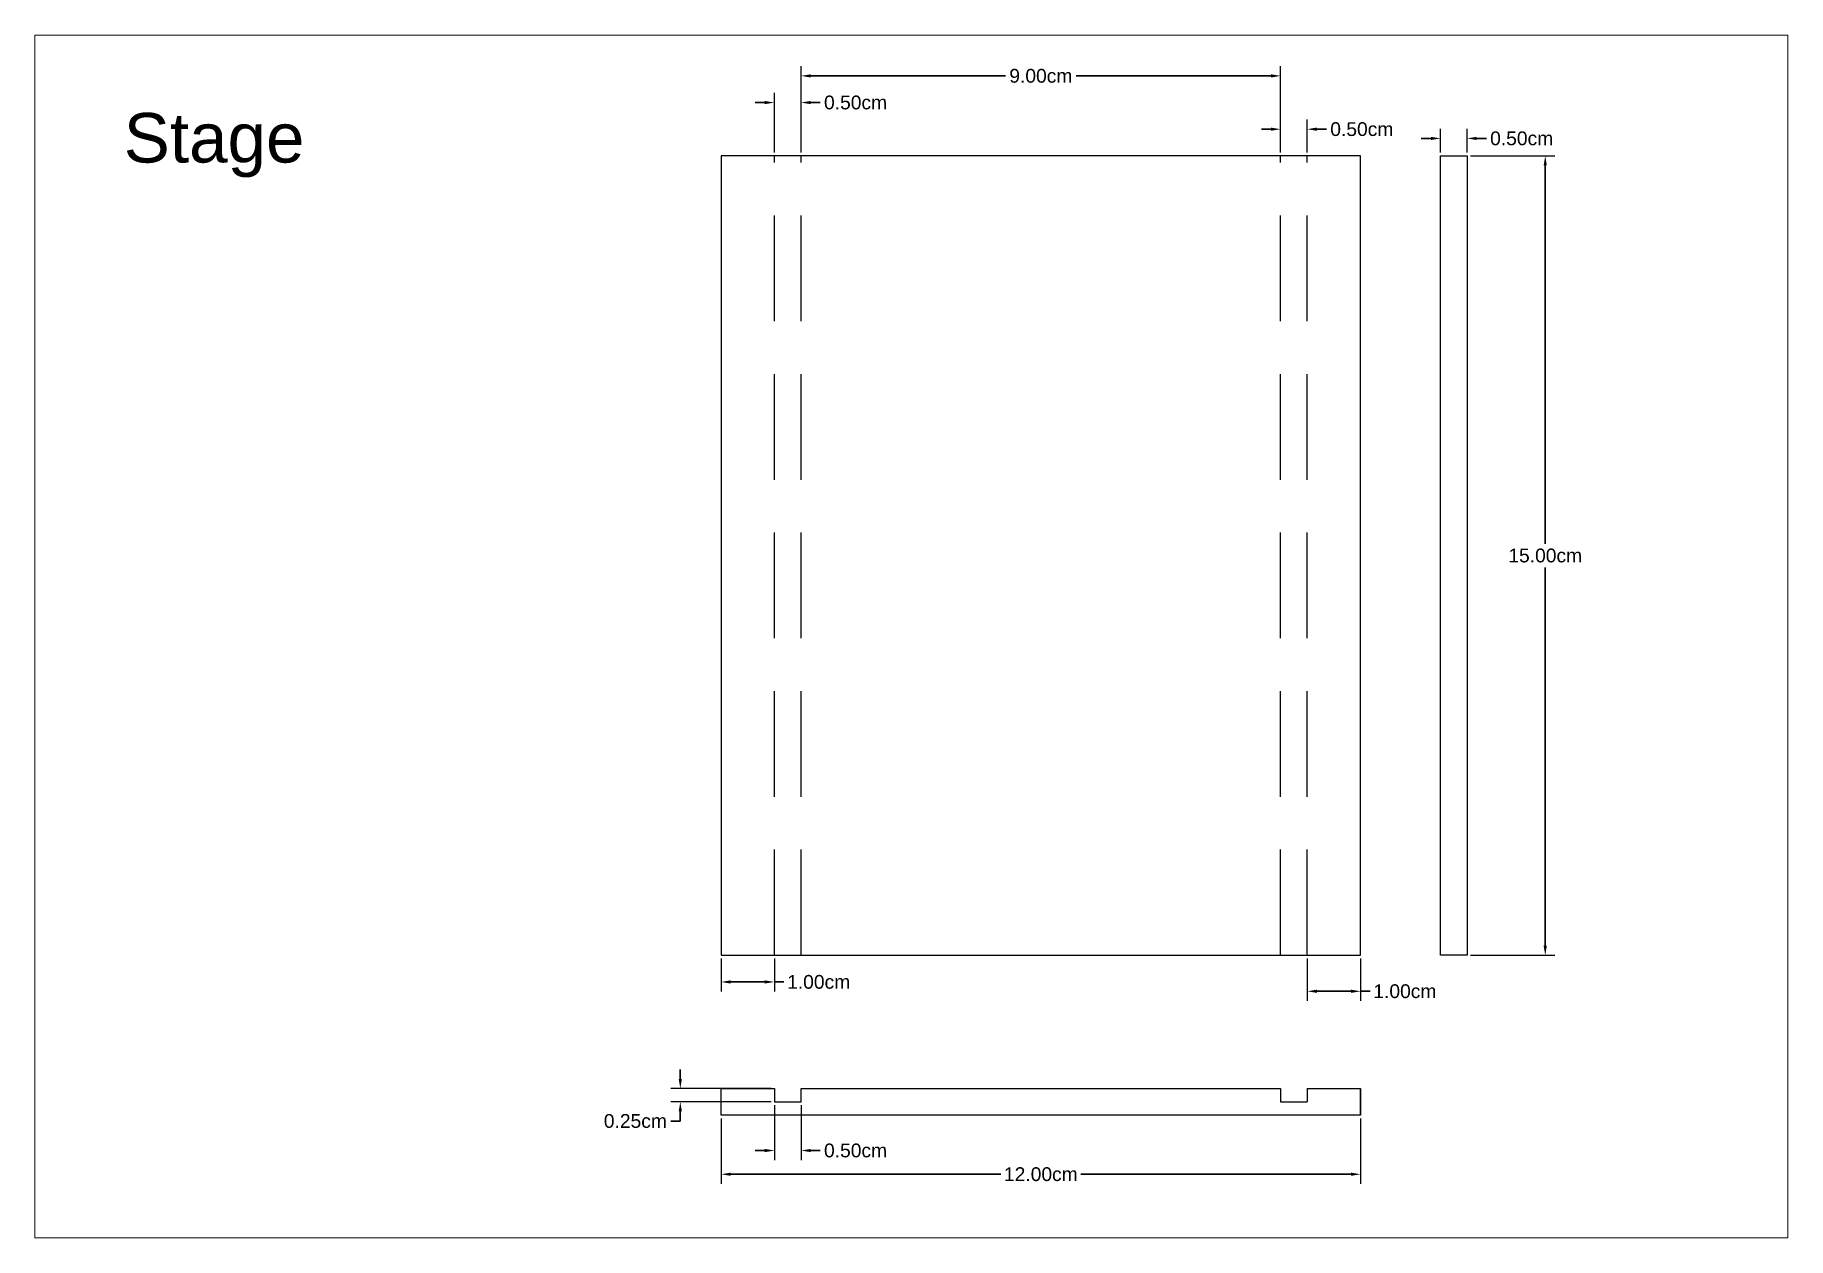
# Paper-space layout 'Layout5' of a CAD drawing. Header units: inches. Extents: x -0.2 to 11.4, y -0.6 to 7.4.
# The model-space entities are those that its viewports show. They can reach past a viewport. Long polylines and large blocks are cut down to what shows.
import ezdxf

# ---------------------------------------------------------------- set-up
doc = ezdxf.new("R2010")
doc.units = ezdxf.units.IN
doc.header["$MEASUREMENT"] = 0
doc.linetypes.add('HIDDEN', pattern=[0.375, 0.25, -0.125])
doc.layers.add('dim', color=250, linetype='Continuous')
doc.styles.get("Standard").update_dxf_attribs({"font": 'arial.ttf'})
doc.dimstyles.get("Standard").update_dxf_attribs({"dimtxt": 0.2585, "dimasz": 0.18, "dimexe": 0.18, "dimexo": 0.0625, "dimgap": 0.09, "dimtad": 0, "dimtih": 1, "dimtoh": 1, "dimzin": 0, "dimdsep": 46, "dimtxsty": 'Standard', "dimcen": 0.09, "dimazin": 0, "dimtfac": 1, "dimtofl": 0, "dimtmove": 0, "dimatfit": 3, "dimfxl": 1, "dimtolj": 1, "dimtzin": 0, "dimlwd": 30, "dimarcsym": 0})

# ---------------------------------------------------------------- blocks, each defined once
blk = doc.blocks.new('*D52')
at = {"layer": 'Defpoints', "color": 0, "lineweight": -3, "transparency": 16777216}
for p in [(117.495, 34.316), (116.995, 33.316), (117.495, 33.316)]:
    blk.add_point(p, dxfattribs=at)
at = {"layer": 'dim', "color": 0, "lineweight": 30, "transparency": 16777216}
for p, q in [((116.815, 34.316), (116.635, 34.316)), ((117.675, 34.316), (117.855, 34.316))]:
    blk.add_line(p, q, dxfattribs=at)
at = {"layer": 'dim', "color": 0, "lineweight": -2, "transparency": 16777216}
for p, q in [((116.995, 33.378), (116.995, 34.496)), ((117.495, 33.378), (117.495, 34.496))]:
    blk.add_line(p, q, dxfattribs=at)
at = {"layer": 'dim', "color": 0, "lineweight": -3, "transparency": 16777216}
for points in [[(116.815, 34.346), (116.815, 34.286), (116.995, 34.316)], [(117.675, 34.346), (117.675, 34.286), (117.495, 34.316)]]:
    blk.add_solid(points, dxfattribs=at)
at = {"layer": 'dim', "color": 0, "transparency": 16777216, "insert": (118.518, 34.316), "char_height": 0.2585, "attachment_point": 5}
blk.add_mtext('\\A1;0.50cm', dxfattribs=at)
blk = doc.blocks.new('*D53')
at = {"layer": 'Defpoints', "color": 0, "lineweight": -3, "transparency": 16777216}
for p in [(126.995, 33.816), (126.495, 33.316), (126.995, 33.316)]:
    blk.add_point(p, dxfattribs=at)
at = {"layer": 'dim', "color": 0, "lineweight": -2, "transparency": 16777216}
for p, q in [((126.495, 33.378), (126.495, 33.996)), ((126.995, 33.378), (126.995, 33.996))]:
    blk.add_line(p, q, dxfattribs=at)
at = {"layer": 'dim', "color": 0, "lineweight": 30, "transparency": 16777216}
for p, q in [((126.315, 33.816), (126.135, 33.816)), ((127.175, 33.816), (127.355, 33.816))]:
    blk.add_line(p, q, dxfattribs=at)
at = {"layer": 'dim', "color": 0, "lineweight": -3, "transparency": 16777216}
for points in [[(126.315, 33.846), (126.315, 33.786), (126.495, 33.816)], [(127.175, 33.846), (127.175, 33.786), (126.995, 33.816)]]:
    blk.add_solid(points, dxfattribs=at)
at = {"layer": 'dim', "color": 0, "transparency": 16777216, "insert": (128.018, 33.816), "char_height": 0.2585, "attachment_point": 5}
blk.add_mtext('\\A1;0.50cm', dxfattribs=at)
blk = doc.blocks.new('*D54')
at = {"layer": 'Defpoints', "color": 0, "lineweight": -3, "transparency": 16777216}
for p in [(126.495, 34.816), (117.495, 33.316), (126.495, 33.316)]:
    blk.add_point(p, dxfattribs=at)
at = {"layer": 'dim', "color": 0, "lineweight": -2, "transparency": 16777216}
for p, q in [((117.495, 33.378), (117.495, 34.996)), ((126.495, 33.378), (126.495, 34.996))]:
    blk.add_line(p, q, dxfattribs=at)
at = {"layer": 'dim', "color": 0, "lineweight": 30, "transparency": 16777216}
for p, q in [((117.675, 34.816), (121.332, 34.816)), ((126.315, 34.816), (122.658, 34.816))]:
    blk.add_line(p, q, dxfattribs=at)
at = {"layer": 'dim', "color": 0, "lineweight": -3, "transparency": 16777216}
for points in [[(117.675, 34.846), (117.675, 34.786), (117.495, 34.816)], [(126.315, 34.846), (126.315, 34.786), (126.495, 34.816)]]:
    blk.add_solid(points, dxfattribs=at)
at = {"layer": 'dim', "color": 0, "transparency": 16777216, "insert": (121.995, 34.816), "char_height": 0.2585, "attachment_point": 5}
blk.add_mtext('\\A1;9.00cm', dxfattribs=at)
blk = doc.blocks.new('*D55')
at = {"layer": 'Defpoints', "color": 0, "lineweight": -3, "transparency": 16777216}
for p in [(115.995, 18.316), (116.995, 18.316), (116.995, 17.816)]:
    blk.add_point(p, dxfattribs=at)
at = {"layer": 'dim', "color": 0, "lineweight": -2, "transparency": 16777216}
for p, q in [((115.995, 18.253), (115.995, 17.636)), ((116.995, 18.253), (116.995, 17.636))]:
    blk.add_line(p, q, dxfattribs=at)
at = {"layer": 'dim', "color": 0, "lineweight": 30, "transparency": 16777216}
for p, q in [((116.175, 17.816), (116.815, 17.816)), ((116.995, 17.816), (117.175, 17.816))]:
    blk.add_line(p, q, dxfattribs=at)
at = {"layer": 'dim', "color": 0, "lineweight": -3, "transparency": 16777216}
for points in [[(116.175, 17.846), (116.175, 17.786), (115.995, 17.816)], [(116.815, 17.846), (116.815, 17.786), (116.995, 17.816)]]:
    blk.add_solid(points, dxfattribs=at)
at = {"layer": 'dim', "color": 0, "transparency": 16777216, "insert": (117.826, 17.816), "char_height": 0.2585, "attachment_point": 5}
blk.add_mtext('\\A1;1.00cm', dxfattribs=at)
blk = doc.blocks.new('*D56')
at = {"layer": 'Defpoints', "color": 0, "lineweight": -3, "transparency": 16777216}
for p in [(126.995, 18.316), (127.995, 18.316), (127.995, 17.641)]:
    blk.add_point(p, dxfattribs=at)
at = {"layer": 'dim', "color": 0, "lineweight": -2, "transparency": 16777216}
for p, q in [((126.995, 18.253), (126.995, 17.461)), ((127.995, 18.253), (127.995, 17.461))]:
    blk.add_line(p, q, dxfattribs=at)
at = {"layer": 'dim', "color": 0, "lineweight": 30, "transparency": 16777216}
for p, q in [((127.175, 17.641), (127.815, 17.641)), ((127.995, 17.641), (128.175, 17.641))]:
    blk.add_line(p, q, dxfattribs=at)
at = {"layer": 'dim', "color": 0, "lineweight": -3, "transparency": 16777216}
for points in [[(127.175, 17.671), (127.175, 17.611), (126.995, 17.641)], [(127.815, 17.671), (127.815, 17.611), (127.995, 17.641)]]:
    blk.add_solid(points, dxfattribs=at)
at = {"layer": 'dim', "color": 0, "transparency": 16777216, "insert": (128.826, 17.641), "char_height": 0.2585, "attachment_point": 5}
blk.add_mtext('\\A1;1.00cm', dxfattribs=at)
blk = doc.blocks.new('*D57')
at = {"layer": 'Defpoints', "color": 0, "lineweight": -3, "transparency": 16777216}
for p in [(116.995, 15.566), (117.495, 15.566), (117.495, 14.653)]:
    blk.add_point(p, dxfattribs=at)
at = {"layer": 'dim', "color": 0, "lineweight": -2, "transparency": 16777216}
for p, q in [((116.995, 15.503), (116.995, 14.473)), ((117.495, 15.503), (117.495, 14.473))]:
    blk.add_line(p, q, dxfattribs=at)
at = {"layer": 'dim', "color": 0, "lineweight": 30, "transparency": 16777216}
for p, q in [((116.815, 14.653), (116.635, 14.653)), ((117.675, 14.653), (117.855, 14.653))]:
    blk.add_line(p, q, dxfattribs=at)
at = {"layer": 'dim', "color": 0, "lineweight": -3, "transparency": 16777216}
for points in [[(116.815, 14.683), (116.815, 14.623), (116.995, 14.653)], [(117.675, 14.683), (117.675, 14.623), (117.495, 14.653)]]:
    blk.add_solid(points, dxfattribs=at)
at = {"layer": 'dim', "color": 0, "transparency": 16777216, "insert": (118.518, 14.653), "char_height": 0.2585, "attachment_point": 5}
blk.add_mtext('\\A1;0.50cm', dxfattribs=at)
blk = doc.blocks.new('*D58')
at = {"layer": 'Defpoints', "color": 0, "lineweight": -3, "transparency": 16777216}
for p in [(116.995, 15.816), (115.229, 15.566), (116.995, 15.566)]:
    blk.add_point(p, dxfattribs=at)
at = {"layer": 'dim', "color": 0, "lineweight": 30, "transparency": 16777216}
for p, q in [((115.229, 15.996), (115.229, 16.176)), ((115.229, 15.206), (115.049, 15.206)), ((115.229, 15.386), (115.229, 15.206))]:
    blk.add_line(p, q, dxfattribs=at)
at = {"layer": 'dim', "color": 0, "lineweight": -2, "transparency": 16777216}
for p, q in [((116.933, 15.816), (115.049, 15.816)), ((116.933, 15.566), (115.049, 15.566))]:
    blk.add_line(p, q, dxfattribs=at)
at = {"layer": 'dim', "color": 0, "lineweight": -3, "transparency": 16777216}
for points in [[(115.199, 15.996), (115.259, 15.996), (115.229, 15.816)], [(115.199, 15.386), (115.259, 15.386), (115.229, 15.566)]]:
    blk.add_solid(points, dxfattribs=at)
at = {"layer": 'dim', "color": 0, "transparency": 16777216, "insert": (114.386, 15.206), "char_height": 0.2585, "attachment_point": 5}
blk.add_mtext('\\A1;0.25cm', dxfattribs=at)
blk = doc.blocks.new('*D59')
at = {"layer": 'Defpoints', "color": 0, "lineweight": -3, "transparency": 16777216}
for p in [(115.995, 15.316), (127.995, 15.316), (127.995, 14.208)]:
    blk.add_point(p, dxfattribs=at)
at = {"layer": 'dim', "color": 0, "lineweight": -2, "transparency": 16777216}
for p, q in [((115.995, 15.253), (115.995, 14.028)), ((127.995, 15.253), (127.995, 14.028))]:
    blk.add_line(p, q, dxfattribs=at)
at = {"layer": 'dim', "color": 0, "lineweight": 30, "transparency": 16777216}
for p, q in [((116.175, 14.208), (121.244, 14.208)), ((127.815, 14.208), (122.746, 14.208))]:
    blk.add_line(p, q, dxfattribs=at)
at = {"layer": 'dim', "color": 0, "lineweight": -3, "transparency": 16777216}
for points in [[(116.175, 14.238), (116.175, 14.178), (115.995, 14.208)], [(127.815, 14.238), (127.815, 14.178), (127.995, 14.208)]]:
    blk.add_solid(points, dxfattribs=at)
at = {"layer": 'dim', "color": 0, "transparency": 16777216, "insert": (121.995, 14.208), "char_height": 0.2585, "attachment_point": 5}
blk.add_mtext('\\A1;12.00cm', dxfattribs=at)
blk = doc.blocks.new('*D60')
at = {"layer": 'Defpoints', "color": 0, "lineweight": -3, "transparency": 16777216}
for p in [(129.995, 33.316), (129.995, 18.316), (131.46, 18.316)]:
    blk.add_point(p, dxfattribs=at)
at = {"layer": 'dim', "color": 0, "lineweight": -2, "transparency": 16777216}
for p, q in [((130.058, 33.316), (131.64, 33.316)), ((130.058, 18.316), (131.64, 18.316))]:
    blk.add_line(p, q, dxfattribs=at)
at = {"layer": 'dim', "color": 0, "lineweight": 30, "transparency": 16777216}
for p, q in [((131.46, 33.136), (131.46, 26.038)), ((131.46, 18.496), (131.46, 25.594))]:
    blk.add_line(p, q, dxfattribs=at)
at = {"layer": 'dim', "color": 0, "lineweight": -3, "transparency": 16777216}
for points in [[(131.43, 33.136), (131.49, 33.136), (131.46, 33.316)], [(131.43, 18.496), (131.49, 18.496), (131.46, 18.316)]]:
    blk.add_solid(points, dxfattribs=at)
at = {"layer": 'dim', "color": 0, "transparency": 16777216, "insert": (131.46, 25.816), "char_height": 0.2585, "attachment_point": 5}
blk.add_mtext('\\A1;15.00cm', dxfattribs=at)
blk = doc.blocks.new('*D61')
at = {"layer": 'Defpoints', "color": 0, "lineweight": -3, "transparency": 16777216}
for p in [(129.995, 33.643), (129.495, 33.316), (129.995, 33.316)]:
    blk.add_point(p, dxfattribs=at)
at = {"layer": 'dim', "color": 0, "lineweight": 30, "transparency": 16777216}
for p, q in [((129.315, 33.643), (129.135, 33.643)), ((130.175, 33.643), (130.355, 33.643))]:
    blk.add_line(p, q, dxfattribs=at)
at = {"layer": 'dim', "color": 0, "lineweight": -2, "transparency": 16777216}
for p, q in [((129.495, 33.378), (129.495, 33.823)), ((129.995, 33.378), (129.995, 33.823))]:
    blk.add_line(p, q, dxfattribs=at)
at = {"layer": 'dim', "color": 0, "lineweight": -3, "transparency": 16777216}
for points in [[(129.315, 33.673), (129.315, 33.613), (129.495, 33.643)], [(130.175, 33.673), (130.175, 33.613), (129.995, 33.643)]]:
    blk.add_solid(points, dxfattribs=at)
at = {"layer": 'dim', "color": 0, "transparency": 16777216, "insert": (131.018, 33.643), "char_height": 0.2585, "attachment_point": 5}
blk.add_mtext('\\A1;0.50cm', dxfattribs=at)

msp = doc.modelspace()

# ---------------------------------------------------------------- linework, layer by layer
for p, q in [((127.995, 33.316), (115.995, 33.316)), ((115.995, 33.316), (115.995, 18.316)), ((127.995, 18.316), (127.995, 33.316)), ((129.495, 33.316), (129.995, 33.316)), ((129.495, 18.316), (129.495, 33.316)), ((129.995, 33.316), (129.995, 18.316)), ((115.995, 18.316), (127.995, 18.316)), ((129.995, 18.316), (129.495, 18.316)), ((115.995, 15.816), (116.995, 15.816)), ((115.995, 15.316), (115.995, 15.816)), ((116.995, 15.816), (116.995, 15.566)), ((117.495, 15.566), (117.495, 15.816)), ((117.495, 15.816), (126.495, 15.816)), ((126.495, 15.816), (126.495, 15.566)), ((126.995, 15.816), (126.995, 15.566)), ((126.995, 15.816), (127.995, 15.816)), ((127.995, 15.816), (127.995, 15.316)), ((127.995, 15.316), (127.995, 15.816)), ((116.995, 15.566), (117.495, 15.566)), ((126.495, 15.566), (126.995, 15.566)), ((127.995, 15.316), (115.995, 15.316))]:
    msp.add_line(p, q)
at = {"linetype": 'HIDDEN'}
for p, q in [((116.995, 18.316), (116.995, 33.316)), ((117.495, 18.316), (117.495, 33.316)), ((126.495, 18.316), (126.495, 33.316)), ((126.995, 18.316), (126.995, 33.316))]:
    msp.add_line(p, q, dxfattribs=at)

# ---------------------------------------------------------------- texts
at = {"layer": 'dim', "linetype": 'HIDDEN', "lineweight": -3, "insert": (104.784, 34.12), "char_height": 0.9294, "attachment_point": 1}
msp.add_mtext_dynamic_manual_height_columns('Stage ', width=41.09016, gutter_width=4.647, heights=[0], dxfattribs=at)

# ---------------------------------------------------------------- dimensions: what is measured, and where the dimension line sits
at = {"layer": 'dim'}
for base, p1, p2, picture, middle in [((126.495, 34.816), (117.495, 33.316), (126.495, 33.316), '*D54', (121.995, 34.816)), ((117.495, 34.316), (116.995, 33.316), (117.495, 33.316), '*D52', (118.518, 34.316)), ((126.995, 33.816), (126.495, 33.316), (126.995, 33.316), '*D53', (128.018, 33.816)), ((129.995, 33.643), (129.495, 33.316), (129.995, 33.316), '*D61', (131.018, 33.643)), ((116.995, 17.816), (115.995, 18.316), (116.995, 18.316), '*D55', (117.826, 17.816)), ((127.995, 17.641), (126.995, 18.316), (127.995, 18.316), '*D56', (128.826, 17.641)), ((117.495, 14.653), (116.995, 15.566), (117.495, 15.566), '*D57', (118.518, 14.653)), ((127.995, 14.208), (115.995, 15.316), (127.995, 15.316), '*D59', (121.995, 14.208))]:
    dim = msp.add_linear_dim(base=base, p1=p1, p2=p2, dimstyle='Standard', override={"dimpost": 'cm'}, dxfattribs=at)
    dim.commit()
    dim.dimension.update_dxf_attribs({"geometry": picture, "text_midpoint": middle})
for base, p1, p2, picture, middle in [((131.46, 18.316), (129.995, 33.316), (129.995, 18.316), '*D60', (131.46, 25.816)), ((115.229, 15.566), (116.995, 15.816), (116.995, 15.566), '*D58', (114.386, 15.206))]:
    dim = msp.add_linear_dim(base=base, p1=p1, p2=p2, angle=90, dimstyle='Standard', override={"dimpost": 'cm'}, dxfattribs=at)
    dim.commit()
    dim.dimension.update_dxf_attribs({"geometry": picture, "text_midpoint": middle})

psp = doc.layouts.new('Layout5')

# ---------------------------------------------------------------- viewports
at = {"layer": 'dim', "linetype": 'HIDDEN', "lineweight": -3}
psp.add_viewport(center=(5.59, 3.367), size=(11.68, 8.01355), view_center_point=(119.567, 24.297), view_height=22.56915, dxfattribs=at)

doc.saveas('drawing.dxf')
